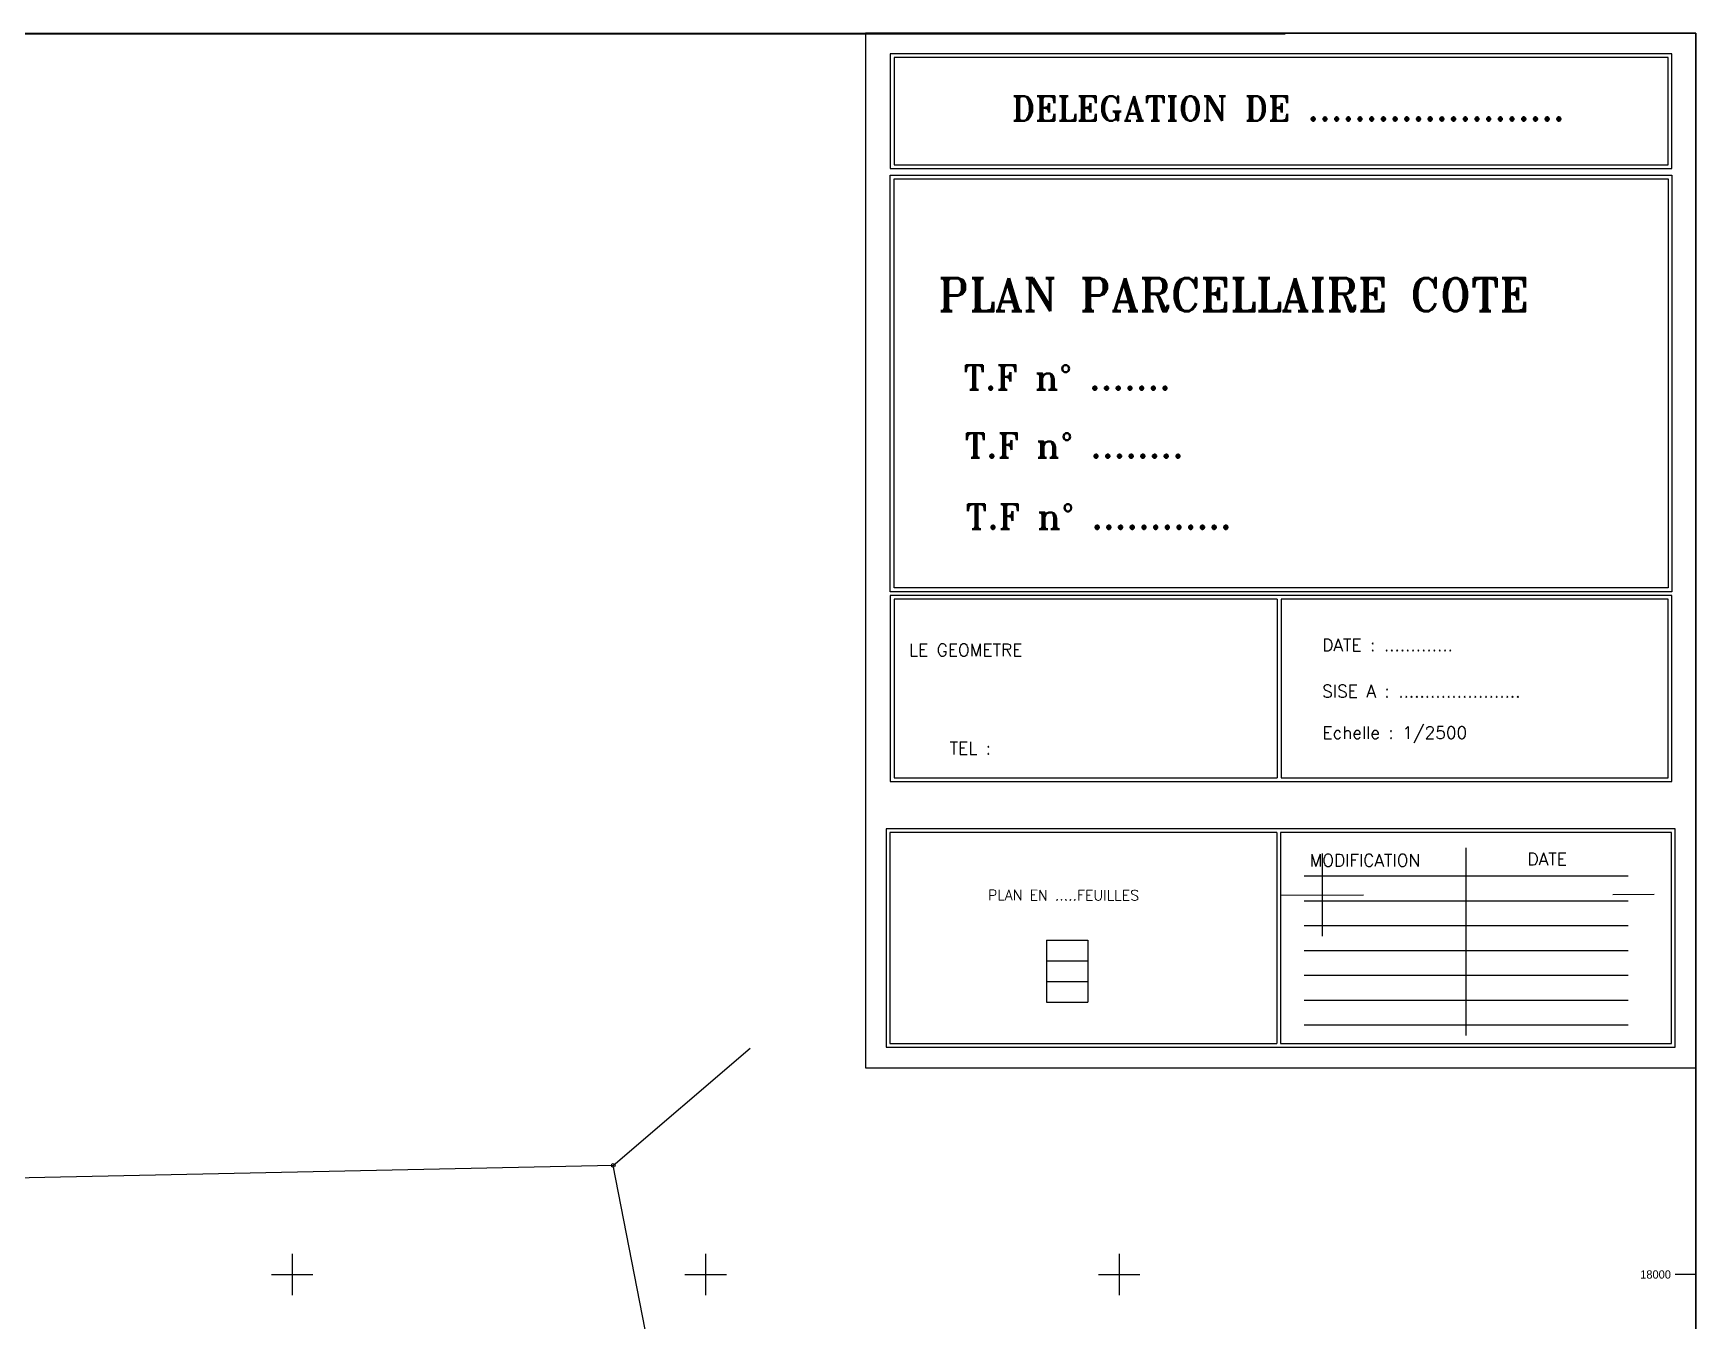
# Model space of a CAD drawing. Extents: x -83928 to -81707, y 15464 to 18601.
# Drawn here: x -82525 to -81721, y 17978 to 18600 of the extents above; entities that cross this region are included whole.
import ezdxf
from ezdxf.enums import TextEntityAlignment as Align

# ---------------------------------------------------------------- set-up
doc = ezdxf.new("R2010")
doc.units = 0
doc.header["$MEASUREMENT"] = 0
for name, color, linetype in [('BORNE', 1, 'Continuous'), ('CarPerim', 7, 'Continuous'), ('Carroyage 1', 7, 'Continuous'), ('CarTexte', 7, 'Continuous'), ('CNiv_1', 1, 'Continuous'), ('CONST', 7, 'Continuous'), ('RESAUX', 7, 'Continuous'), ('TITRE', 1, 'Continuous')]:
    doc.layers.add(name, color=color, linetype=linetype)
doc.styles.add('ROMANT', font='romant')
doc.styles.add('TXT', font='complex')

msp = doc.modelspace()

# ---------------------------------------------------------------- linework, layer by layer
for p, q in [((-81721.1, 18600.42), (-82122.7, 18600.42)), ((-82122.7, 18600.42), (-82122.7, 18099.9)), ((-81721.1, 18099.9), (-81721.1, 18600.42)), ((-82110.7, 18531.76), (-81732.7, 18531.76)), ((-82110.7, 18330.28), (-82110.7, 18531.76)), ((-82108.9, 18529.96), (-81734.5, 18529.96)), ((-82108.9, 18332.08), (-82108.9, 18529.96)), ((-81734.5, 18529.96), (-81734.5, 18332.08)), ((-81732.7, 18531.76), (-81732.7, 18330.28)), ((-81732.7, 18330.28), (-82110.7, 18330.28)), ((-81732.7, 18328.48), (-82110.7, 18328.48)), ((-81734.5, 18332.08), (-82108.9, 18332.08)), ((-81923.5, 18326.68), (-81923.5, 18240.28)), ((-81921.7, 18326.68), (-81921.7, 18240.28)), ((-81731.1, 18215.59), (-82112.7, 18215.59)), ((-82112.7, 18215.59), (-82112.7, 18109.9)), ((-81731.1, 18109.9), (-81731.1, 18215.59)), ((-81923.7, 18213.79), (-81923.7, 18111.7)), ((-81921.9, 18213.79), (-81921.9, 18111.7)), ((-81832.13, 18115.52), (-81832.13, 18206.3)), ((-81910.52, 18192.77), (-81753.74, 18192.77)), ((-81910.52, 18180.77), (-81753.74, 18180.77)), ((-81910.52, 18168.77), (-81753.74, 18168.77)), ((-82035.15, 18161.7), (-82015.15, 18161.7)), ((-82035.15, 18161.7), (-82035.15, 18131.7)), ((-82015.15, 18161.7), (-82015.15, 18131.7)), ((-82035.15, 18151.7), (-82015.15, 18151.7)), ((-81910.52, 18156.77), (-81753.74, 18156.77)), ((-82035.15, 18141.7), (-82015.15, 18141.7)), ((-82035.15, 18141.7), (-82015.15, 18141.7)), ((-81910.52, 18144.77), (-81753.74, 18144.77)), ((-82035.15, 18131.7), (-82015.15, 18131.7)), ((-81910.52, 18132.77), (-81753.74, 18132.77)), ((-81910.52, 18120.77), (-81753.74, 18120.77)), ((-82112.7, 18109.9), (-81731.1, 18109.9)), ((-82122.7, 18099.9), (-81721.1, 18099.9))]:
    msp.add_line(p, q)
for points in [[(-82110.7, 18534.94), (-81732.7, 18534.94), (-81732.7, 18590.42), (-82110.7, 18590.42)], [(-82108.9, 18536.74), (-81734.5, 18536.74), (-81734.5, 18588.62), (-82108.9, 18588.62)], [(-82110.7, 18238.48), (-81732.7, 18238.48), (-81732.7, 18328.48), (-82110.7, 18328.48)]]:
    msp.add_lwpolyline(points, close=True)
for points in [[(-81923.5, 18326.68), (-82108.9, 18326.68), (-82108.9, 18240.28)], [(-81921.7, 18240.28), (-81734.5, 18240.28), (-81734.5, 18326.68), (-81921.7, 18326.68)], [(-82108.9, 18240.28), (-81923.5, 18240.28)], [(-81923.7, 18213.79), (-82110.9, 18213.79), (-82110.9, 18111.7)], [(-81921.9, 18111.7), (-81732.9, 18111.7), (-81732.9, 18213.79), (-81921.9, 18213.79)], [(-82110.9, 18111.7), (-81923.7, 18111.7)]]:
    msp.add_lwpolyline(points)
at = {"layer": 'BORNE', "color": 2, "extrusion": (4.63065e-06, 1.2885e-05, 1)}
msp.add_circle((-82244.71, 18052.76, 207.68), 0.877, dxfattribs=at)
at = {"layer": 'CarPerim'}
for p, q in [((-81919.74, 18600), (-83887.33, 18600)), ((-81721.1, 17000), (-81721.1, 18600))]:
    msp.add_line(p, q, dxfattribs=at)
at = {"layer": 'Carroyage 1'}
for p, q in [((-81901.79, 18203.58), (-81901.75, 18163.58)), ((-81921.77, 18183.56), (-81881.77, 18183.59)), ((-81741.25, 18183.73), (-81761.25, 18183.71)), ((-82400, 18010), (-82400, 17990)), ((-82200, 18010), (-82200, 17990)), ((-82000, 18010), (-82000, 17990)), ((-82410, 18000), (-82390, 18000)), ((-82210, 18000), (-82190, 18000)), ((-82010, 18000), (-81990, 18000)), ((-81721.1, 18000), (-81731.1, 18000))]:
    msp.add_line(p, q, dxfattribs=at)
at = {"layer": 'CNiv_1', "color": 0}
msp.add_lwpolyline([(-81721.1, 18600.42), (-81721.1, 15464.43), (-83887.33, 15464.43), (-83887.33, 18600.42)], close=True, dxfattribs=at)
at = {"layer": 'RESAUX'}
for p, q in [((-81721.1, 18600.42), (-82122.7, 18600.42)), ((-82122.7, 18600.42), (-82122.7, 18099.9)), ((-81721.1, 18600.42), (-81721.1, 18099.9)), ((-81721.1, 18600.42), (-81721.1, 18099.9))]:
    msp.add_line(p, q, dxfattribs=at)
at = {"layer": 'TITRE', "color": 6, "extrusion": (4.63065e-06, 1.2885e-05, 1)}
for p, q in [((-82244.71, 18052.77, 207.83), (-82178.44, 18109.49, 207.83)), ((-82244.71, 18052.77, 207.83), (-83026.07, 18036.25, 207.83)), ((-82209.24, 17871.11, 207.83), (-82244.71, 18052.77, 207.83))]:
    msp.add_line(p, q, dxfattribs=at)

# ---------------------------------------------------------------- texts
at = {"style": 'ROMANT'}
for s, height, p in [('DELEGATION DE ......................', 12, (-82051.92, 18558.05)), ('PLAN PARCELLAIRE COTE', 16, (-82087.6, 18465.97)), ('T.F n° .......', 12, (-82075.26, 18427.88)), ('T.F n° ........', 12, (-82074.68, 18394.97)), ('T.F n° ............', 12, (-82074.15, 18360.6)), (' LE GEOMETRE', 6, (-82105.72, 18299.1)), ('DATE : .............', 6, (-81901.78, 18301.5)), ('SISE A : .......................', 6, (-81901.78, 18279.18)), ('Echelle : 1/2500', 6, (-81901.62, 18259.09)), ('TEL : ', 6, (-82082, 18251.6)), ('MODIFICATION', 6, (-81907.9, 18197.36)), ('DATE', 6, (-81802.49, 18197.95))]:
    msp.add_text(s, height=height, dxfattribs=at).set_placement(p)
at = {"layer": 'CarTexte'}
msp.add_text('18000', height=4, dxfattribs=at).set_placement((-81733.1, 18000), align=Align.MIDDLE_RIGHT)
at = {"layer": 'CONST', "linetype": 'ByBlock', "extrusion": (-0.005545, 0.000855056, 0.999984), "style": 'TXT'}
msp.add_text('PLAN EN .....FEUILLES', height=5, rotation=359.91798, dxfattribs=at).set_placement((-82062.16, 18180.61, 478.33))

doc.saveas('drawing.dxf')
